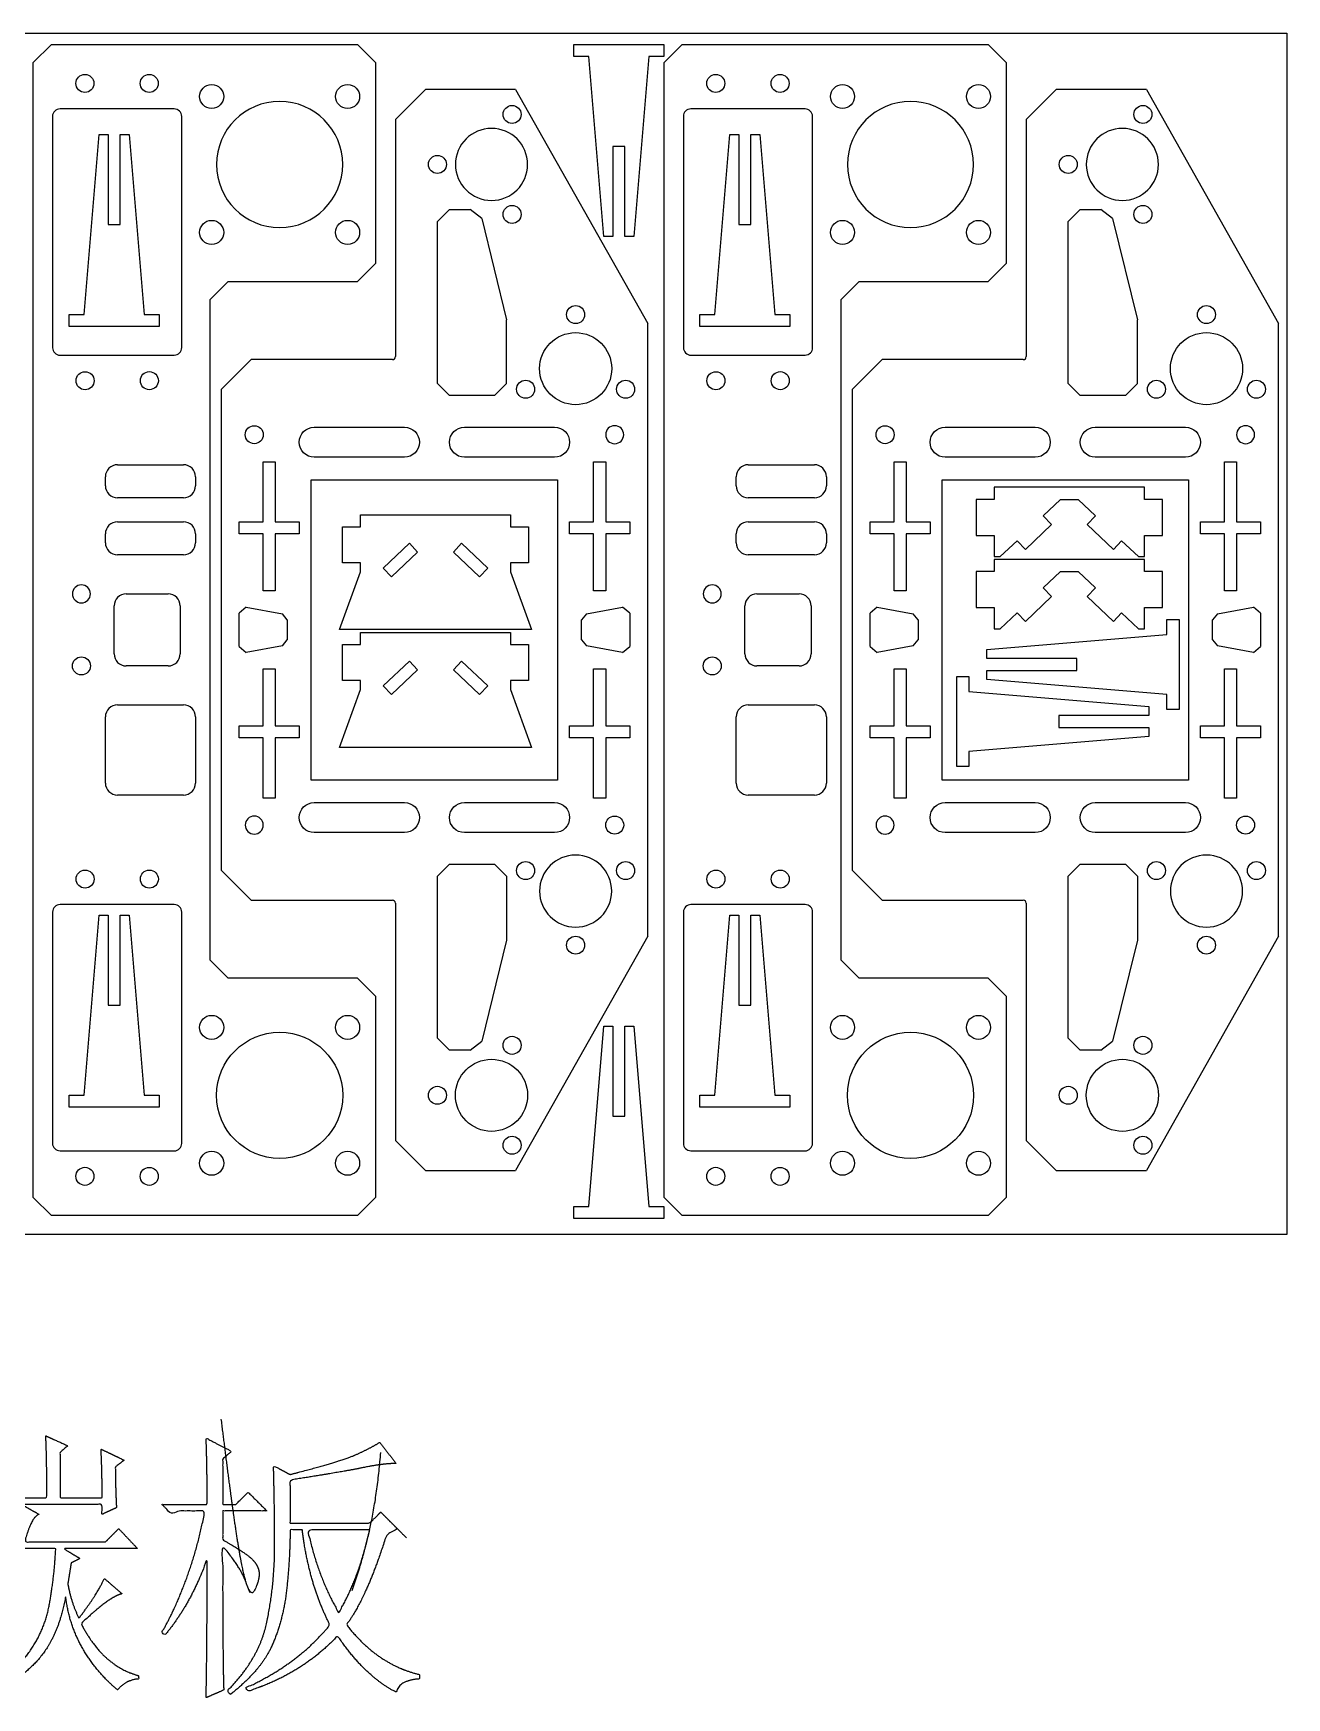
# Model space of a CAD drawing. Header units: millimetres. Extents: x 919 to 1726, y -261 to 19.
# Drawn here: x 1180.1 to 1388.7, y -257.8 to 19.3 of the extents above; entities that cross this region are included whole.
import ezdxf

# ---------------------------------------------------------------- set-up
doc = ezdxf.new("R2010")
doc.units = ezdxf.units.MM
doc.layers.add('1', color=7, linetype='CONTINUOUS', true_color=0xffffff)

msp = doc.modelspace()

# ---------------------------------------------------------------- linework, layer by layer
at = {"layer": '1', "color": 3, "linetype": 'CONTINUOUS'}
for p, q in [((918.674808, 19.340316), (1388.674808, 19.340316)), ((1180.056953, 14.5), (1183.056953, 17.5)), ((1183.056953, 17.5), (1234.009282, 17.5)), ((1234.009282, 17.5), (1237.009282, 14.5)), ((1270, 15.499485), (1270, 17.499485)), ((1270, 17.499485), (1285, 17.499485)), ((1285, 17.499485), (1285, 15.499485)), ((1285.056953, 14.5), (1288.056953, 17.5)), ((1288.056953, 17.5), (1339.009282, 17.5)), ((1339.009282, 17.5), (1342.009282, 14.5)), ((1388.674808, 19.340316), (1388.674808, -180.659684)), ((1180.056953, -174.5), (1180.056953, 14.5)), ((1237.009282, 14.5), (1237.009282, -19)), ((1272.5, 15.499485), (1270, 15.499485)), ((1275, -14.500515), (1272.5, 15.499485)), ((1282.5, 15.499485), (1280, -14.500515)), ((1285, 15.499485), (1282.5, 15.499485)), ((1285.056953, -174.5), (1285.056953, 14.5)), ((1342.009282, 14.5), (1342.009282, -19)), ((1240.322103, 5), (1245.322103, 10)), ((1260.322103, 10), (1245.322103, 10)), ((1260.322103, 10), (1282.322103, -29)), ((1345.322103, 5), (1350.322103, 10)), ((1365.322103, 10), (1350.322103, 10)), ((1365.322103, 10), (1387.322103, -29)), ((1203.499403, 6.748362), (1184.499405, 6.739314)), ((1308.499403, 6.748362), (1289.499405, 6.739314)), ((1183.25, 5.488719), (1183.268334, -33.011276)), ((1204.768332, -33.001038), (1204.749998, 5.498958)), ((1240.322103, 5), (1240.322103, -34.5)), ((1288.25, 5.488719), (1288.268334, -33.011276)), ((1309.768332, -33.001038), (1309.749998, 5.498958)), ((1345.322103, 5), (1345.322103, -34.5)), ((1188.5, -27.500515), (1191, 2.499485)), ((1191, 2.499485), (1192.5, 2.499485)), ((1192.5, 2.499485), (1192.5, -12.500515)), ((1194.5, -12.500515), (1194.5, 2.499485)), ((1194.5, 2.499485), (1196, 2.499485)), ((1196, 2.499485), (1198.5, -27.500515)), ((1276.5, 0.499485), (1276.5, -14.500515)), ((1278.5, 0.499485), (1276.5, 0.499485)), ((1278.5, -14.500515), (1278.5, 0.499485)), ((1293.5, -27.500515), (1296, 2.499485)), ((1296, 2.499485), (1297.5, 2.499485)), ((1297.5, 2.499485), (1297.5, -12.500515)), ((1299.5, 2.499485), (1301, 2.499485)), ((1299.5, -12.500515), (1299.5, 2.499485)), ((1301, 2.499485), (1303.5, -27.500515)), ((1249.322103, -10), (1247.322103, -12)), ((1249.322103, -10), (1252.753384, -10)), ((1254.695806, -11.523557), (1252.753384, -10)), ((1354.322103, -10), (1352.322103, -12)), ((1354.322103, -10), (1357.753384, -10)), ((1359.695806, -11.523557), (1357.753384, -10)), ((1192.5, -12.500515), (1194.5, -12.500515)), ((1247.322103, -39), (1247.322103, -12)), ((1254.695806, -11.523557), (1258.822103, -28.346154)), ((1297.5, -12.500515), (1299.5, -12.500515)), ((1352.322103, -39), (1352.322103, -12)), ((1359.695806, -11.523557), (1363.822103, -28.346154)), ((1276.5, -14.500515), (1275, -14.500515)), ((1280, -14.500515), (1278.5, -14.500515)), ((1237.009282, -19), (1234.009282, -22)), ((1342.009282, -19), (1339.009282, -22)), ((1212.509282, -22), (1209.509282, -25)), ((1212.509282, -22), (1234.009282, -22)), ((1317.509282, -22), (1314.509282, -25)), ((1317.509282, -22), (1339.009282, -22)), ((1186, -27.500515), (1188.5, -27.500515)), ((1186, -29.500515), (1186, -27.500515)), ((1198.5, -27.500515), (1201, -27.500515)), ((1201, -27.500515), (1201, -29.500515)), ((1209.509282, -135), (1209.509282, -25)), ((1291, -27.500515), (1293.5, -27.500515)), ((1291, -29.500515), (1291, -27.500515)), ((1303.5, -27.500515), (1306, -27.500515)), ((1306, -27.500515), (1306, -29.500515)), ((1314.509282, -135), (1314.509282, -25)), ((1201, -29.500515), (1186, -29.500515)), ((1258.822103, -39), (1258.822103, -28.346154)), ((1282.322103, -131), (1282.322103, -29)), ((1306, -29.500515), (1291, -29.500515)), ((1363.822103, -39), (1363.822103, -28.346154)), ((1387.322103, -131), (1387.322103, -29)), ((1184.518929, -34.260681), (1203.518927, -34.251633)), ((1211.322103, -40), (1216.322103, -35)), ((1239.822103, -35), (1216.322103, -35)), ((1289.518929, -34.260681), (1308.518927, -34.251633)), ((1316.322103, -40), (1321.322103, -35)), ((1344.822103, -35), (1321.322103, -35)), ((1211.322103, -40), (1211.322103, -120)), ((1247.322103, -39), (1249.322103, -41)), ((1256.822103, -41), (1249.322103, -41)), ((1256.822103, -41), (1258.822103, -39)), ((1316.322103, -40), (1316.322103, -120)), ((1352.322103, -39), (1354.322103, -41)), ((1361.822103, -41), (1354.322103, -41)), ((1361.822103, -41), (1363.822103, -39)), ((1226.822103, -46.25), (1241.822103, -46.25)), ((1251.822103, -46.25), (1266.822103, -46.25)), ((1331.822103, -46.25), (1346.822103, -46.25)), ((1356.822103, -46.25), (1371.822103, -46.25)), ((1194.056953, -52.5), (1205.056953, -52.5)), ((1218.322103, -62), (1218.322103, -52)), ((1218.322103, -52), (1220.322103, -52)), ((1220.322103, -52), (1220.322103, -62)), ((1241.822103, -51.25), (1226.822103, -51.25)), ((1266.822103, -51.25), (1251.822103, -51.25)), ((1273.322103, -62), (1273.322103, -52)), ((1273.322103, -52), (1275.322103, -52)), ((1275.322103, -52), (1275.322103, -62)), ((1299.056953, -52.5), (1310.056953, -52.5)), ((1323.322103, -52), (1325.322103, -52)), ((1323.322103, -62), (1323.322103, -52)), ((1325.322103, -52), (1325.322103, -62)), ((1346.822103, -51.25), (1331.822103, -51.25)), ((1371.822103, -51.25), (1356.822103, -51.25)), ((1378.322103, -52), (1380.322103, -52)), ((1378.322103, -62), (1378.322103, -52)), ((1380.322103, -52), (1380.322103, -62)), ((1192.056953, -56), (1192.056953, -54.5)), ((1207.056953, -54.5), (1207.056953, -56)), ((1226.322103, -55), (1267.322103, -55)), ((1226.322103, -105), (1226.322103, -55)), ((1267.322103, -55), (1267.322103, -105)), ((1297.056953, -56), (1297.056953, -54.5)), ((1312.056953, -54.5), (1312.056953, -56)), ((1331.322103, -55), (1372.322103, -55)), ((1331.322103, -105), (1331.322103, -55)), ((1372.322103, -55), (1372.322103, -105)), ((1205.056953, -58), (1194.056953, -58)), ((1310.056953, -58), (1299.056953, -58)), ((1340, -56.262504, 0.045644), (1340, -58.262421, 0.027387)), ((1365, -56.262504, 0.045644), (1340, -56.262504, 0.045644)), ((1365, -58.262421, 0.027387), (1365, -56.262504, 0.045644)), ((1234.5, -62.834622), (1234.5, -60.834622)), ((1234.5, -60.834622), (1259.5, -60.834622)), ((1259.5, -60.834622), (1259.5, -62.834622)), ((1337, -58.262421, 0.027387), (1337, -64.262171, -0.027387)), ((1340, -58.262421, 0.027387), (1337, -58.262421, 0.027387)), ((1348.148503, -61.015725, 0.002251), (1351.05, -58.262421, 0.027387)), ((1351.05, -58.262421, 0.027387), (1353.95, -58.262421, 0.027387)), ((1353.95, -58.262421, 0.027387), (1356.851497, -61.015725, 0.002251)), ((1368, -58.262421, 0.027387), (1365, -58.262421, 0.027387)), ((1368, -64.262171, -0.027387), (1368, -58.262421, 0.027387)), ((1194.056953, -62), (1205.056953, -62)), ((1214.322103, -62), (1218.322103, -62)), ((1214.322103, -64), (1214.322103, -62)), ((1220.322103, -62), (1224.322103, -62)), ((1224.322103, -62), (1224.322103, -64)), ((1231.5, -62.834622), (1234.5, -62.834622)), ((1231.5, -68.834622), (1231.5, -62.834622)), ((1259.5, -62.834622), (1262.5, -62.834622)), ((1262.5, -62.834622), (1262.5, -68.834622)), ((1269.322103, -62), (1273.322103, -62)), ((1269.322103, -64), (1269.322103, -62)), ((1275.322103, -62), (1279.322103, -62)), ((1279.322103, -62), (1279.322103, -64)), ((1299.056953, -62), (1310.056953, -62)), ((1319.322103, -64), (1319.322103, -62)), ((1319.322103, -62), (1323.322103, -62)), ((1325.322103, -62), (1329.322103, -62)), ((1329.322103, -62), (1329.322103, -64)), ((1345.172965, -66.596368, -0.048696), (1349.525212, -62.466413, -0.010993)), ((1349.525212, -62.466413, -0.010993), (1348.148503, -61.015725, 0.002251)), ((1356.851497, -61.015725, 0.002251), (1355.474788, -62.466413, -0.010993)), ((1355.474788, -62.466413, -0.010993), (1359.827035, -66.596368, -0.048696)), ((1374.322103, -62), (1378.322103, -62)), ((1374.322103, -64), (1374.322103, -62)), ((1380.322103, -62), (1384.322103, -62)), ((1384.322103, -62), (1384.322103, -64)), ((1192.056953, -65.5), (1192.056953, -64)), ((1207.056953, -64), (1207.056953, -65.5)), ((1218.322103, -64), (1214.322103, -64)), ((1218.322103, -73.5), (1218.322103, -64)), ((1220.322103, -64), (1220.322103, -73.5)), ((1224.322103, -64), (1220.322103, -64)), ((1242.648503, -65.58804), (1238.296256, -69.718168)), ((1244.025212, -67.038789), (1242.648503, -65.58804)), ((1251.351497, -65.58804), (1249.974788, -67.038789)), ((1255.703744, -69.718168), (1251.351497, -65.58804)), ((1273.322103, -64), (1269.322103, -64)), ((1273.322103, -73.5), (1273.322103, -64)), ((1279.322103, -64), (1275.322103, -64)), ((1275.322103, -64), (1275.322103, -73.5)), ((1297.056953, -65.5), (1297.056953, -64)), ((1312.056953, -64), (1312.056953, -65.5)), ((1323.322103, -64), (1319.322103, -64)), ((1323.322103, -73.5), (1323.322103, -64)), ((1329.322103, -64), (1325.322103, -64)), ((1325.322103, -64), (1325.322103, -73.5)), ((1337, -64.262171, -0.027387), (1340, -64.262171, -0.027387)), ((1340, -64.262171, -0.027387), (1340, -67.799118, -0.059676)), ((1341, -67.799118, -0.059676), (1343.796256, -65.14568, -0.035452)), ((1343.796256, -65.14568, -0.035452), (1345.172965, -66.596368, -0.048696)), ((1359.827035, -66.596368, -0.048696), (1361.203744, -65.14568, -0.035452)), ((1361.203744, -65.14568, -0.035452), (1364, -67.799118, -0.059676)), ((1365, -64.262171, -0.027387), (1368, -64.262171, -0.027387)), ((1365, -67.799118, -0.059676), (1365, -64.262171, -0.027387)), ((1378.322103, -64), (1374.322103, -64)), ((1378.322103, -73.5), (1378.322103, -64)), ((1380.322103, -64), (1380.322103, -73.5)), ((1384.322103, -64), (1380.322103, -64)), ((1205.056953, -67.5), (1194.056953, -67.5)), ((1234.5, -68.834622), (1231.5, -68.834622)), ((1234.5, -70.334622), (1234.5, -68.834622)), ((1239.672965, -71.168916), (1244.025212, -67.038789)), ((1249.974788, -67.038789), (1254.327035, -71.168916)), ((1262.5, -68.834622), (1259.5, -68.834622)), ((1259.5, -68.834622), (1259.5, -70.334622)), ((1310.056953, -67.5), (1299.056953, -67.5)), ((1340, -67.799118, -0.059676), (1341, -67.799118, -0.059676)), ((1365, -68.262504, 0.045644), (1340, -68.262504, 0.045644)), ((1340, -68.262504, 0.045644), (1340, -70.262421, 0.027387)), ((1364, -67.799118, -0.059676), (1365, -67.799118, -0.059676)), ((1365, -70.262421, 0.027387), (1365, -68.262504, 0.045644)), ((1231, -79.950793), (1234.5, -70.334622)), ((1238.296256, -69.718168), (1239.672965, -71.168916)), ((1254.327035, -71.168916), (1255.703744, -69.718168)), ((1259.5, -70.334622), (1263, -79.950793)), ((1337, -70.262421, 0.027387), (1337, -76.262171, -0.027387)), ((1340, -70.262421, 0.027387), (1337, -70.262421, 0.027387)), ((1348.148503, -73.015725, 0.002251), (1351.05, -70.262421, 0.027387)), ((1351.05, -70.262421, 0.027387), (1353.95, -70.262421, 0.027387)), ((1353.95, -70.262421, 0.027387), (1356.851497, -73.015725, 0.002251)), ((1368, -70.262421, 0.027387), (1365, -70.262421, 0.027387)), ((1368, -76.262171, -0.027387), (1368, -70.262421, 0.027387)), ((1195.509282, -74), (1202.509282, -74)), ((1220.322103, -73.5), (1218.322103, -73.5)), ((1275.322103, -73.5), (1273.322103, -73.5)), ((1300.509282, -74), (1307.509282, -74)), ((1325.322103, -73.5), (1323.322103, -73.5)), ((1345.172965, -78.596368, -0.048696), (1349.525212, -74.466413, -0.010993)), ((1349.525212, -74.466413, -0.010993), (1348.148503, -73.015725, 0.002251)), ((1356.851497, -73.015725, 0.002251), (1355.474788, -74.466413, -0.010993)), ((1355.474788, -74.466413, -0.010993), (1359.827035, -78.596368, -0.048696)), ((1380.322103, -73.5), (1378.322103, -73.5)), ((1193.509282, -84), (1193.509282, -76)), ((1204.509282, -76), (1204.509282, -84)), ((1215.506391, -76.222054), (1214.322103, -77.204926)), ((1214.322103, -82.795074), (1214.322103, -77.204926)), ((1215.506391, -76.222054), (1221.506391, -77.347054)), ((1222.322103, -78.329926), (1221.506391, -77.347054)), ((1272.137814, -77.347054), (1271.322103, -78.329926)), ((1272.137814, -77.347054), (1278.137814, -76.222054)), ((1279.322103, -77.204926), (1278.137814, -76.222054)), ((1279.322103, -77.204926), (1279.322103, -82.795074)), ((1298.509282, -84), (1298.509282, -76)), ((1309.509282, -76), (1309.509282, -84)), ((1320.506391, -76.222054), (1319.322103, -77.204926)), ((1319.322103, -82.795074), (1319.322103, -77.204926)), ((1320.506391, -76.222054), (1326.506391, -77.347054)), ((1327.322103, -78.329926), (1326.506391, -77.347054)), ((1337, -76.262171, -0.027387), (1340, -76.262171, -0.027387)), ((1340, -76.262171, -0.027387), (1340, -79.799118, -0.059676)), ((1341, -79.799118, -0.059676), (1343.796256, -77.14568, -0.035452)), ((1343.796256, -77.14568, -0.035452), (1345.172965, -78.596368, -0.048696)), ((1359.827035, -78.596368, -0.048696), (1361.203744, -77.14568, -0.035452)), ((1361.203744, -77.14568, -0.035452), (1364, -79.799118, -0.059676)), ((1365, -79.799118, -0.059676), (1365, -76.262171, -0.027387)), ((1365, -76.262171, -0.027387), (1368, -76.262171, -0.027387)), ((1377.137814, -77.347054), (1376.322103, -78.329926)), ((1377.137814, -77.347054), (1383.137814, -76.222054)), ((1384.322103, -77.204926), (1383.137814, -76.222054)), ((1384.322103, -77.204926), (1384.322103, -82.795074)), ((1222.322103, -78.329926), (1222.322103, -81.670074)), ((1263, -79.950793), (1231, -79.950793)), ((1271.322103, -81.670074), (1271.322103, -78.329926)), ((1327.322103, -78.329926), (1327.322103, -81.670074)), ((1340, -79.799118, -0.059676), (1341, -79.799118, -0.059676)), ((1364, -79.799118, -0.059676), (1365, -79.799118, -0.059676)), ((1368.75, -80.750515), (1368.75, -78.250515)), ((1368.75, -78.250515), (1370.75, -78.250515)), ((1370.75, -78.250515), (1370.75, -93.250515)), ((1376.322103, -81.670074), (1376.322103, -78.329926)), ((1214.322103, -82.795074), (1215.506391, -83.777946)), ((1221.506391, -82.652946), (1215.506391, -83.777946)), ((1221.506391, -82.652946), (1222.322103, -81.670074)), ((1231.5, -88.450793), (1231.5, -82.450793)), ((1231.5, -82.450793), (1234.5, -82.450793)), ((1234.5, -82.450793), (1234.5, -80.450793)), ((1234.5, -80.450793), (1259.5, -80.450793)), ((1259.5, -80.450793), (1259.5, -82.450793)), ((1259.5, -82.450793), (1262.5, -82.450793)), ((1262.5, -82.450793), (1262.5, -88.450793)), ((1271.322103, -81.670074), (1272.137814, -82.652946)), ((1278.137814, -83.777946), (1272.137814, -82.652946)), ((1278.137814, -83.777946), (1279.322103, -82.795074)), ((1319.322103, -82.795074), (1320.506391, -83.777946)), ((1326.506391, -82.652946), (1320.506391, -83.777946)), ((1326.506391, -82.652946), (1327.322103, -81.670074)), ((1338.75, -83.250515), (1368.75, -80.750515)), ((1376.322103, -81.670074), (1377.137814, -82.652946)), ((1383.137814, -83.777946), (1377.137814, -82.652946)), ((1383.137814, -83.777946), (1384.322103, -82.795074)), ((1242.648503, -85.204211), (1238.296256, -89.334339)), ((1244.025212, -86.65496), (1242.648503, -85.204211)), ((1251.351497, -85.204211), (1249.974788, -86.65496)), ((1255.703744, -89.334339), (1251.351497, -85.204211)), ((1338.75, -84.750515), (1338.75, -83.250515)), ((1353.75, -84.750515), (1338.75, -84.750515)), ((1353.75, -86.750515), (1353.75, -84.750515)), ((1202.509282, -86), (1195.509282, -86)), ((1218.322103, -86.5), (1220.322103, -86.5)), ((1218.322103, -96), (1218.322103, -86.5)), ((1220.322103, -86.5), (1220.322103, -96)), ((1234.5, -88.450793), (1231.5, -88.450793)), ((1234.5, -89.950793), (1234.5, -88.450793)), ((1239.672965, -90.785087), (1244.025212, -86.65496)), ((1249.974788, -86.65496), (1254.327035, -90.785087)), ((1262.5, -88.450793), (1259.5, -88.450793)), ((1259.5, -88.450793), (1259.5, -89.950793)), ((1273.322103, -86.5), (1275.322103, -86.5)), ((1273.322103, -96), (1273.322103, -86.5)), ((1275.322103, -86.5), (1275.322103, -96)), ((1307.509282, -86), (1300.509282, -86)), ((1323.322103, -86.5), (1325.322103, -86.5)), ((1323.322103, -96), (1323.322103, -86.5)), ((1325.322103, -86.5), (1325.322103, -96)), ((1333.75, -102.750515), (1333.75, -87.750515)), ((1333.75, -87.750515), (1335.75, -87.750515)), ((1335.75, -87.750515), (1335.75, -90.250515)), ((1338.75, -86.750515), (1353.75, -86.750515)), ((1338.75, -88.250515), (1338.75, -86.750515)), ((1368.75, -90.750515), (1338.75, -88.250515)), ((1378.322103, -86.5), (1380.322103, -86.5)), ((1378.322103, -96), (1378.322103, -86.5)), ((1380.322103, -86.5), (1380.322103, -96)), ((1231, -99.566964), (1234.5, -89.950793)), ((1238.296256, -89.334339), (1239.672965, -90.785087)), ((1254.327035, -90.785087), (1255.703744, -89.334339)), ((1259.5, -89.950793), (1263, -99.566964)), ((1335.75, -90.250515), (1365.75, -92.750515)), ((1368.75, -93.250515), (1368.75, -90.750515)), ((1194.056953, -92.5), (1205.056953, -92.5)), ((1299.056953, -92.5), (1310.056953, -92.5)), ((1365.75, -92.750515), (1365.75, -94.250515)), ((1370.75, -93.250515), (1368.75, -93.250515)), ((1192.056953, -105.5), (1192.056953, -94.5)), ((1207.056953, -94.5), (1207.056953, -105.5)), ((1214.322103, -96), (1218.322103, -96)), ((1214.322103, -98), (1214.322103, -96)), ((1220.322103, -96), (1224.322103, -96)), ((1224.322103, -96), (1224.322103, -98)), ((1269.322103, -96), (1273.322103, -96)), ((1269.322103, -98), (1269.322103, -96)), ((1275.322103, -96), (1279.322103, -96)), ((1279.322103, -96), (1279.322103, -98)), ((1297.056953, -105.5), (1297.056953, -94.5)), ((1312.056953, -94.5), (1312.056953, -105.5)), ((1319.322103, -98), (1319.322103, -96)), ((1319.322103, -96), (1323.322103, -96)), ((1325.322103, -96), (1329.322103, -96)), ((1329.322103, -96), (1329.322103, -98)), ((1365.75, -94.250515), (1350.75, -94.250515)), ((1350.75, -94.250515), (1350.75, -96.250515)), ((1350.75, -96.250515), (1365.75, -96.250515)), ((1365.75, -96.250515), (1365.75, -97.750515)), ((1374.322103, -96), (1378.322103, -96)), ((1374.322103, -98), (1374.322103, -96)), ((1380.322103, -96), (1384.322103, -96)), ((1384.322103, -96), (1384.322103, -98)), ((1218.322103, -98), (1214.322103, -98)), ((1218.322103, -108), (1218.322103, -98)), ((1224.322103, -98), (1220.322103, -98)), ((1220.322103, -98), (1220.322103, -108)), ((1263, -99.566964), (1231, -99.566964)), ((1273.322103, -98), (1269.322103, -98)), ((1273.322103, -108), (1273.322103, -98)), ((1279.322103, -98), (1275.322103, -98)), ((1275.322103, -98), (1275.322103, -108)), ((1323.322103, -98), (1319.322103, -98)), ((1323.322103, -108), (1323.322103, -98)), ((1325.322103, -98), (1325.322103, -108)), ((1329.322103, -98), (1325.322103, -98)), ((1365.75, -97.750515), (1335.75, -100.250515)), ((1378.322103, -98), (1374.322103, -98)), ((1378.322103, -108), (1378.322103, -98)), ((1380.322103, -98), (1380.322103, -108)), ((1384.322103, -98), (1380.322103, -98)), ((1335.75, -100.250515), (1335.75, -102.750515)), ((1267.322103, -105), (1226.322103, -105)), ((1372.322103, -105), (1331.322103, -105)), ((1335.75, -102.750515), (1333.75, -102.750515)), ((1205.056953, -107.5), (1194.056953, -107.5)), ((1220.322103, -108), (1218.322103, -108)), ((1275.322103, -108), (1273.322103, -108)), ((1310.056953, -107.5), (1299.056953, -107.5)), ((1325.322103, -108), (1323.322103, -108)), ((1380.322103, -108), (1378.322103, -108)), ((1226.822103, -108.75), (1241.822103, -108.75)), ((1251.822103, -108.75), (1266.822103, -108.75)), ((1331.822103, -108.75), (1346.822103, -108.75)), ((1356.822103, -108.75), (1371.822103, -108.75)), ((1241.822103, -113.75), (1226.822103, -113.75)), ((1266.822103, -113.75), (1251.822103, -113.75)), ((1346.822103, -113.75), (1331.822103, -113.75)), ((1371.822103, -113.75), (1356.822103, -113.75)), ((1249.322103, -119), (1247.322103, -121)), ((1249.322103, -119), (1256.822103, -119)), ((1258.822103, -121), (1256.822103, -119)), ((1354.322103, -119), (1352.322103, -121)), ((1354.322103, -119), (1361.822103, -119)), ((1363.822103, -121), (1361.822103, -119)), ((1216.322103, -125), (1211.322103, -120)), ((1247.322103, -148), (1247.322103, -121)), ((1258.822103, -121), (1258.822103, -131.653846)), ((1321.322103, -125), (1316.322103, -120)), ((1352.322103, -148), (1352.322103, -121)), ((1363.822103, -121), (1363.822103, -131.653846)), ((1183.268334, -126.988724), (1183.25, -165.488719)), ((1203.518927, -125.748367), (1184.518929, -125.739319)), ((1204.749998, -165.498958), (1204.768332, -126.998962)), ((1216.322103, -125), (1239.822103, -125)), ((1240.322103, -125.5), (1240.322103, -165)), ((1288.268334, -126.988724), (1288.25, -165.488719)), ((1308.518927, -125.748367), (1289.518929, -125.739319)), ((1309.749998, -165.498958), (1309.768332, -126.998962)), ((1321.322103, -125), (1344.822103, -125)), ((1345.322103, -125.5), (1345.322103, -165)), ((1188.5, -157.500515), (1191, -127.500515)), ((1191, -127.500515), (1192.5, -127.500515)), ((1192.5, -127.500515), (1192.5, -142.500515)), ((1194.5, -127.500515), (1196, -127.500515)), ((1194.5, -142.500515), (1194.5, -127.500515)), ((1196, -127.500515), (1198.5, -157.500515)), ((1293.5, -157.500515), (1296, -127.500515)), ((1296, -127.500515), (1297.5, -127.500515)), ((1297.5, -127.500515), (1297.5, -142.500515)), ((1299.5, -127.500515), (1301, -127.500515)), ((1299.5, -142.500515), (1299.5, -127.500515)), ((1301, -127.500515), (1303.5, -157.500515)), ((1258.822103, -131.653846), (1254.695806, -148.476443)), ((1282.322103, -131), (1260.322103, -170)), ((1363.822103, -131.653846), (1359.695806, -148.476443)), ((1387.322103, -131), (1365.322103, -170)), ((1209.509282, -135), (1212.509282, -138)), ((1314.509282, -135), (1317.509282, -138)), ((1234.009282, -138), (1212.509282, -138)), ((1234.009282, -138), (1237.009282, -141)), ((1339.009282, -138), (1317.509282, -138)), ((1339.009282, -138), (1342.009282, -141)), ((1237.009282, -141), (1237.009282, -174.5)), ((1342.009282, -141), (1342.009282, -174.5)), ((1192.5, -142.500515), (1194.5, -142.500515)), ((1297.5, -142.500515), (1299.5, -142.500515)), ((1272.5, -176.000515), (1275, -146.000515)), ((1275, -146.000515), (1276.5, -146.000515)), ((1276.5, -146.000515), (1276.5, -161.000515)), ((1278.5, -161.000515), (1278.5, -146.000515)), ((1278.5, -146.000515), (1280, -146.000515)), ((1280, -146.000515), (1282.5, -176.000515)), ((1247.322103, -148), (1249.322103, -150)), ((1252.753384, -150), (1254.695806, -148.476443)), ((1352.322103, -148), (1354.322103, -150)), ((1357.753384, -150), (1359.695806, -148.476443)), ((1252.753384, -150), (1249.322103, -150)), ((1357.753384, -150), (1354.322103, -150)), ((1186, -157.500515), (1188.5, -157.500515)), ((1186, -159.500515), (1186, -157.500515)), ((1198.5, -157.500515), (1201, -157.500515)), ((1201, -157.500515), (1201, -159.500515)), ((1291, -157.500515), (1293.5, -157.500515)), ((1291, -159.500515), (1291, -157.500515)), ((1303.5, -157.500515), (1306, -157.500515)), ((1306, -157.500515), (1306, -159.500515)), ((1201, -159.500515), (1186, -159.500515)), ((1306, -159.500515), (1291, -159.500515)), ((1276.5, -161.000515), (1278.5, -161.000515)), ((1245.322103, -170), (1240.322103, -165)), ((1350.322103, -170), (1345.322103, -165)), ((1184.499405, -166.739314), (1203.499403, -166.748362)), ((1289.499405, -166.739314), (1308.499403, -166.748362)), ((1245.322103, -170), (1260.322103, -170)), ((1350.322103, -170), (1365.322103, -170)), ((1183.056953, -177.5), (1180.056953, -174.5)), ((1237.009282, -174.5), (1234.009282, -177.5)), ((1288.056953, -177.5), (1285.056953, -174.5)), ((1342.009282, -174.5), (1339.009282, -177.5)), ((1270, -176.000515), (1272.5, -176.000515)), ((1270, -178.000515), (1270, -176.000515)), ((1282.5, -176.000515), (1285, -176.000515)), ((1285, -176.000515), (1285, -178.000515)), ((1234.009282, -177.5), (1183.056953, -177.5)), ((1285, -178.000515), (1270, -178.000515)), ((1339.009282, -177.5), (1288.056953, -177.5)), ((1388.674808, -180.659684), (918.674808, -180.659684))]:
    msp.add_line(p, q, dxfattribs=at)
for centre, radius in [((1188.64738, 10.99129), 1.5), ((1199.347379, 10.996386), 1.5), ((1293.64738, 10.99129), 1.5), ((1304.347379, 10.996386), 1.5), ((1209.743244, 8.813708), 2), ((1232.370661, 8.813708), 2), ((1314.743244, 8.813708), 2), ((1337.370661, 8.813708), 2), ((1259.748851, 5.822103), 1.5), ((1364.748851, 5.822103), 1.5), ((1247.322103, -2.5), 1.5), ((1352.322103, -2.5), 1.5), ((1259.748851, -10.822103), 1.5), ((1364.748851, -10.822103), 1.5), ((1209.743244, -13.813708), 2), ((1232.370661, -13.813708), 2), ((1314.743244, -13.813708), 2), ((1337.370661, -13.813708), 2), ((1270.322103, -27.5), 1.5), ((1375.322103, -27.5), 1.5), ((1270.322103, -36.5), 6), ((1375.322103, -36.5), 6), ((1188.670953, -38.508704), 1.5), ((1199.370952, -38.503609), 1.5), ((1262, -39.926748), 1.5), ((1278.644206, -39.926748), 1.5), ((1293.670953, -38.508704), 1.5), ((1304.370952, -38.503609), 1.5), ((1367, -39.926748), 1.5), ((1383.644206, -39.926748), 1.5), ((1216.822103, -47.5), 1.5), ((1321.822103, -47.5), 1.5), ((1188.056953, -86), 1.5), ((1293.056953, -86), 1.5), ((1276.822103, -112.5), 1.5), ((1381.822103, -112.5), 1.5), ((1262, -120.073252), 1.5), ((1278.644206, -120.073252), 1.5), ((1367, -120.073252), 1.5), ((1383.644206, -120.073252), 1.5), ((1188.670953, -121.491296), 1.5), ((1199.370952, -121.496391), 1.5), ((1293.670953, -121.491296), 1.5), ((1304.370952, -121.496391), 1.5), ((1270.322103, -132.5), 1.5), ((1375.322103, -132.5), 1.5), ((1209.743244, -146.186292), 2), ((1232.370661, -146.186292), 2), ((1314.743244, -146.186292), 2), ((1337.370661, -146.186292), 2), ((1221.056953, -157.5), 10.50000000000001), ((1259.748851, -149.177897), 1.5), ((1326.056953, -157.5), 10.50000000000001), ((1364.748851, -149.177897), 1.5), ((1256.322103, -157.5), 6), ((1361.322103, -157.5), 6), ((1247.322103, -157.5), 1.5), ((1352.322103, -157.5), 1.5), ((1259.748851, -165.822103), 1.5), ((1364.748851, -165.822103), 1.5), ((1209.743244, -168.813708), 2), ((1232.370661, -168.813708), 2), ((1314.743244, -168.813708), 2), ((1337.370661, -168.813708), 2), ((1188.64738, -170.99129), 1.5), ((1199.347379, -170.996386), 1.5), ((1293.64738, -170.99129), 1.5), ((1304.347379, -170.996386), 1.5)]:
    msp.add_circle(centre, radius, dxfattribs=at)
at = {"layer": '1', "color": 3, "linetype": 'CONTINUOUS', "extrusion": (0, 0, -1)}
for centre, radius in [((-1221.056953, -2.5), 10.50000000000001), ((-1326.056953, -2.5), 10.50000000000001), ((-1256.322103, -2.5), 6), ((-1361.322103, -2.5), 6), ((-1276.822103, -47.5), 1.5), ((-1381.822103, -47.5), 1.5), ((-1188.056953, -74), 1.5), ((-1293.056953, -74), 1.5), ((-1216.822103, -112.5), 1.5), ((-1321.822103, -112.5), 1.5), ((-1270.322103, -123.5), 6), ((-1375.322103, -123.5), 6)]:
    msp.add_circle(centre, radius, dxfattribs=at)
at = {"layer": '1', "color": 3, "linetype": 'CONTINUOUS'}
for centre, radius, start, end in [((1184.5, 5.489315), 1.25, 90.027285, 180.027285), ((1203.499998, 5.498363), 1.25, 0.027285, 90.027285), ((1289.5, 5.489315), 1.25, 90.027285, 180.027285), ((1308.499998, 5.498363), 1.25, 0.027285, 90.027285), ((1184.518334, -33.010681), 1.25, 180.027285, 270.027285), ((1203.518332, -33.001633), 1.25, 270.027285, 0.027285), ((1289.518334, -33.010681), 1.25, 180.027285, 270.027285), ((1308.518332, -33.001633), 1.25, 270.027285, 0.027285), ((1239.822103, -34.5), 0.5, 270, 0), ((1344.822103, -34.5), 0.5, 270, 0), ((1194.056953, -54.5), 2, 90, 180), ((1205.056953, -54.5), 2, 0, 90), ((1299.056953, -54.5), 2, 90, 180), ((1310.056953, -54.5), 2, 0, 90), ((1194.056953, -56), 2, 180, 270), ((1205.056953, -56), 2, 270, 0), ((1299.056953, -56), 2, 180, 270), ((1310.056953, -56), 2, 270, 0), ((1194.056953, -64), 2, 90, 180), ((1205.056953, -64), 2, 0, 90), ((1299.056953, -64), 2, 90, 180), ((1310.056953, -64), 2, 0, 90), ((1194.056953, -65.5), 2, 180, 270), ((1205.056953, -65.5), 2, 270, 0), ((1299.056953, -65.5), 2, 180, 270), ((1310.056953, -65.5), 2, 270, 0), ((1195.509282, -76), 2, 90, 180), ((1202.509282, -76), 2, 360, 90), ((1300.509282, -76), 2, 90, 180), ((1307.509282, -76), 2, 360, 90), ((1195.509282, -84), 2, 180, 270), ((1202.509282, -84), 2, 270, 0), ((1300.509282, -84), 2, 180, 270), ((1307.509282, -84), 2, 270, 0), ((1194.056953, -94.5), 2, 90, 180), ((1205.056953, -94.5), 2, 0, 90), ((1299.056953, -94.5), 2, 90, 180), ((1310.056953, -94.5), 2, 0, 90), ((1194.056953, -105.5), 2, 180, 270), ((1205.056953, -105.5), 2, 270, 0), ((1299.056953, -105.5), 2, 180, 270), ((1310.056953, -105.5), 2, 270, 0), ((1184.518334, -126.989319), 1.25, 89.972715, 179.972715), ((1203.518332, -126.998367), 1.25, 359.972715, 89.972715), ((1239.822103, -125.5), 0.5, 0, 90), ((1289.518334, -126.989319), 1.25, 89.972715, 179.972715), ((1308.518332, -126.998367), 1.25, 359.972715, 89.972715), ((1344.822103, -125.5), 0.5, 0, 90), ((1184.5, -165.489315), 1.25, 179.972715, 269.972715), ((1203.499998, -165.498363), 1.25, 269.972715, 359.972715), ((1289.5, -165.489315), 1.25, 179.972715, 269.972715), ((1308.499998, -165.498363), 1.25, 269.972715, 359.972715)]:
    msp.add_arc(centre, radius, start, end, dxfattribs=at)
at = {"layer": '1', "color": 3, "linetype": 'CONTINUOUS', "extrusion": (0, 0, -1)}
for centre, start, end in [((-1226.822103, -48.75), 270, 90), ((-1241.822103, -48.75), 90, 270), ((-1251.822103, -48.75), 270, 90), ((-1266.822103, -48.75), 90, 270), ((-1331.822103, -48.75), 270, 90), ((-1346.822103, -48.75), 90, 270), ((-1356.822103, -48.75), 270, 90), ((-1371.822103, -48.75), 90, 270), ((-1226.822103, -111.25), 270, 90), ((-1241.822103, -111.25), 90, 270), ((-1251.822103, -111.25), 270, 90), ((-1266.822103, -111.25), 90, 270), ((-1331.822103, -111.25), 270, 90), ((-1346.822103, -111.25), 90, 270), ((-1356.822103, -111.25), 270, 90), ((-1371.822103, -111.25), 90, 270)]:
    msp.add_arc(centre, 2.5, start, end, dxfattribs=at)
at = {"layer": '1', "color": 6, "linetype": 'CONTINUOUS'}
for points, knots in [([(1215.43854977628, -238.4915849793579), (1214.70539882417, -236.6543949464245), (1213.41160302633, -234.687825333707), (1211.574412993396, -232.6091267518433), (1211.574412993396, -245.9783499961947), (1211.634790130629, -253.9481321108919), (1211.755544405094, -256.5270984012539), (1210.775134700508, -256.9554885654277), (1209.794724995922, -257.3838787296016), (1208.814315291337, -257.8122688937754), (1208.935069565802, -252.2920734896561), (1208.995446703034, -244.5637999238891), (1208.995446703034, -234.6274481964744), (1207.279010944566, -239.5352469229492), (1204.950178508453, -243.770271834547), (1202.008949394696, -247.3238976259488), (1201.824942881225, -247.2002682497107), (1201.640936367755, -247.0766388734726), (1201.456929854284, -246.9530094972345), (1204.769047096755, -241.0705512697199), (1207.158256670101, -234.3255625103116), (1208.633183879639, -226.7180432190098), (1207.221508909106, -226.7180432190097), (1205.809833938574, -226.7180432190097), (1204.398158968041, -226.7180432190097), (1203.906516564862, -226.8416725952478), (1203.414874161683, -226.965301971486), (1202.923231758503, -227.088931347724), (1202.434464457097, -226.5972889445447), (1201.94569715569, -226.1056465413653), (1201.456929854284, -225.6140041381859), (1203.969768803868, -225.6140041381859), (1206.482607753451, -225.6140041381859), (1208.995446703034, -225.6140041381859), (1208.995446703034, -221.1978478148905), (1208.935069565802, -217.5148424437047), (1208.814315291337, -214.5736133299474), (1210.225990261869, -215.3096393838299), (1211.637665232402, -216.0456654377125), (1213.049340202934, -216.7816914915951), (1212.557697799755, -217.2100816557689), (1212.066055396576, -217.6384718199427), (1211.574412993396, -218.0668619841166), (1211.574412993396, -220.582576035473), (1211.574412993396, -223.0982900868295), (1211.574412993396, -225.6140041381859), (1212.310439047279, -225.6140041381859), (1213.046465101162, -225.6140041381859), (1213.782491155044, -225.6140041381859), (1214.458140071694, -224.9383552215359), (1215.133788988344, -224.2627063048859), (1215.809437904994, -223.5870573882358), (1216.850224746813, -224.6307193318271), (1217.891011588631, -225.6743812754185), (1218.931798430449, -226.7180432190097), (1216.479336618098, -226.7180432190097), (1214.026874805747, -226.7180432190097), (1211.574412993396, -226.7180432190097), (1211.574412993396, -228.313724703013), (1211.574412993396, -229.9094061870162), (1211.574412993396, -231.5050876710194), (1214.394887832688, -233.0921438497037), (1216.111323591157, -234.2651853730791), (1217.336116946446, -235.7314872772983), (1217.646627937928, -236.4732635347268), (1217.646627937928, -237.8188111644809), (1217.491372442187, -238.4915849793579), (1217.189486756024, -239.2333612367864), (1216.878975764542, -239.966512188896), (1216.663343131569, -240.3374003176103), (1216.542588857104, -240.3287750122914), (1216.171700728389, -240.3374003176103), (1215.809437904994, -239.7163783346469), (1215.43854977628, -238.4915849793579)], [-0.0131055194983798, 0, 0, 0, 0.0397508346173697, 0.0397508346173697, 0.0397508346173697, 0.1742026574952669, 0.1742026574952669, 0.1742026574952669, 0.1922446507642129, 0.1922446507642129, 0.1922446507642129, 0.322572747219791, 0.322572747219791, 0.322572747219791, 0.4044631049144105, 0.4044631049144105, 0.4044631049144105, 0.4082013156671254, 0.4082013156671254, 0.4082013156671254, 0.5294055944729426, 0.5294055944729426, 0.5294055944729426, 0.5532106580126963, 0.5532106580126963, 0.5532106580126963, 0.5617593213469454, 0.5617593213469454, 0.5617593213469454, 0.5734497140844093, 0.5734497140844093, 0.5734497140844093, 0.6158236968415246, 0.6158236968415246, 0.6158236968415246, 0.6778941646804456, 0.6778941646804456, 0.6778941646804456, 0.7047405591938836, 0.7047405591938836, 0.7047405591938836, 0.7157368641493488, 0.7157368641493488, 0.7157368641493488, 0.7581593297242644, 0.7581593297242644, 0.7581593297242644, 0.7705709310810388, 0.7705709310810388, 0.7705709310810388, 0.7866837198225909, 0.7866837198225909, 0.7866837198225909, 0.8115385771627773, 0.8115385771627773, 0.8115385771627773, 0.852894420746095, 0.852894420746095, 0.852894420746095, 0.8798023846250415, 0.8798023846250415, 0.8798023846250415, 0.9148962143254442, 0.9148962143254442, 0.9499900440258467, 0.9499900440258467, 0.9793037135403012, 0.9793037135403012, 0.9793037135403012, 0.9868944805016202, 0.9868944805016202, 0.9868944805016202, 1, 1, 1, 1.03975083461737]), ([(1175.684517561302, -224.5099650573621), (1177.89259572295, -224.5099650573621), (1180.100673884597, -224.5099650573621), (1182.308752046245, -224.5099650573621), (1182.308752046245, -219.8523001851364), (1182.248374909012, -216.4108033628808), (1182.127620634547, -214.2027252012331), (1183.352413989836, -214.754744741645), (1184.577207345125, -215.3067642820569), (1185.802000700414, -215.8587838224688), (1185.37361053624, -216.2267968494101), (1184.945220372067, -216.5948098763514), (1184.516830207893, -216.9628229032927), (1184.516830207893, -219.4785369546492), (1184.516830207893, -221.9942510060056), (1184.516830207893, -224.5099650573621), (1186.848537745778, -224.5099650573621), (1189.180245283664, -224.5099650573621), (1191.51195282155, -224.5099650573621), (1191.51195282155, -221.4393563638207), (1191.451575684318, -218.7482611043125), (1191.322196104534, -216.4108033628808), (1192.610241698828, -217.0260751422983), (1193.898287293123, -217.6413469217157), (1195.186332887417, -218.2566187011331), (1194.697565586011, -218.6246317280744), (1194.208798284604, -218.9926447550157), (1193.720030983198, -219.360657781957), (1193.720030983198, -221.810244492535), (1193.780408120431, -224.0786997914152), (1193.901162394896, -226.1660236785978), (1193.104759203781, -226.5340367055391), (1192.308356012665, -226.9020497324804), (1191.51195282155, -227.2700627594217), (1191.51195282155, -226.7180432190098), (1191.51195282155, -226.1660236785979), (1191.51195282155, -225.6140041381859), (1187.03254425925, -225.6140041381859), (1182.553135696948, -225.6140041381859), (1178.073727134647, -225.6140041381859), (1179.057011941006, -226.1660236785979), (1180.040296747365, -226.7180432190098), (1181.023581553723, -227.2700627594217), (1180.16105102183, -227.5115713083519), (1179.367522932488, -229.0468756551226), (1178.625746675059, -231.8673504944148), (1183.10515523736, -231.8673504944148), (1187.584563799661, -231.8673504944148), (1192.063972361962, -231.8673504944148), (1192.799998415845, -231.1313244405322), (1193.536024469727, -230.3952983866496), (1194.27205052361, -229.6592723327671), (1195.312837365428, -230.7633114135909), (1196.353624207247, -231.8673504944148), (1197.394411049065, -232.9713895752386), (1193.285890615478, -232.9713895752386), (1189.177370181892, -232.9713895752386), (1185.068849748305, -232.9713895752386), (1185.988882315658, -233.5234091156506), (1186.908914883011, -234.0754286560625), (1187.828947450364, -234.6274481964744), (1187.337305047185, -234.8747069489506), (1186.845662644006, -235.1219657014268), (1186.354020240826, -235.3692244539029), (1186.170013727356, -236.5336406719593), (1185.986007213885, -237.6980568900158), (1185.802000700414, -238.8624731080722), (1186.172888829129, -240.9497969952548), (1186.785285506773, -242.8473641654208), (1187.647816038667, -244.5637999238891), (1189.735139925849, -241.864079359062), (1191.141064692836, -239.6560011974143), (1191.874215644946, -237.939565438946), (1192.857500451304, -238.7992208690667), (1193.840785257663, -239.6588762991873), (1194.824070064022, -240.518531729308), (1193.469897128949, -240.7600402782382), (1191.201441830068, -242.416098899474), (1188.010078862062, -245.4867075930153), (1189.364251797135, -248.0570485780584), (1190.839179006673, -250.0236181907759), (1194.022564283508, -252.7225752733097), (1195.738352427829, -253.6462464247291), (1197.584167766081, -254.1292635225896), (1197.584167766081, -254.3132700360602), (1197.584167766081, -254.4972765495309), (1197.584167766081, -254.6812830630015), (1196.109240556543, -254.8106626427856), (1194.944824338487, -255.42305932043), (1194.082293806593, -256.5270984012539), (1191.75346137048, -254.5605287885364), (1189.821392979039, -252.2661975736993), (1188.286088632268, -249.6268541461048), (1186.759409590816, -246.9875107185103), (1185.802000700414, -244.0721575207098), (1185.439737877019, -240.8807945527033), (1184.697961619591, -245.1761966015336), (1183.257535631328, -248.6090681184703), (1181.109834606913, -251.1880344088323), (1178.970758887817, -253.7670006991943), (1175.934651415551, -255.8456992810579), (1172.010137495435, -257.4413807650611), (1171.886508119197, -257.2573742515905), (1171.762878742959, -257.0733677381199), (1171.639249366721, -256.8893612246492), (1174.830612334727, -255.0521711917158), (1177.340576182538, -252.9044701673006), (1179.18639152079, -250.4548834567227), (1181.023581553723, -247.9966714408258), (1182.213873687737, -245.2106978228094), (1183.316437960848, -238.9570910862557), (1183.662924981318, -235.9212439943149), (1183.783679255783, -232.9713895752386), (1182.003991258309, -232.9713895752386), (1180.224303260836, -232.9713895752386), (1178.444615263362, -232.9713895752386), (1176.978313359142, -239.2333612367864), (1175.072120883658, -244.2877901536832), (1170.414456011432, -252.0160637194502), (1167.654358309372, -255.0521711917158), (1164.462995341366, -257.2602493533635), (1164.278988827895, -257.1366199771254), (1164.094982314424, -257.0129906008873), (1163.910975800954, -256.8893612246492), (1167.223093043425, -253.5772439821776), (1169.802059333787, -250.0236181907759), (1173.476439399654, -242.416098899474), (1174.951366609192, -237.9999425761785), (1176.055405690016, -232.9713895752386), (1174.830612334727, -232.9713895752386), (1173.536816536887, -233.1611462922552), (1172.191268907133, -233.5234091156506), (1171.639249366721, -232.9713895752386), (1171.087229826309, -232.4193700348267), (1170.535210285897, -231.8673504944148), (1172.435652557836, -231.8673504944148), (1174.336094829775, -231.8673504944148), (1176.236537101714, -231.8673504944148), (1176.728179504893, -229.9094061870162), (1177.15944477084, -227.8220822998336), (1177.521707594236, -225.6140041381859), (1176.972563155597, -225.6140041381859), (1176.423418716958, -225.6140041381859), (1175.874274278319, -225.6140041381859), (1175.443009012372, -226.1056465413653), (1175.011743746425, -226.5972889445447), (1174.580478480478, -227.088931347724), (1173.784075289363, -226.413282431074), (1172.987672098248, -225.737633514424), (1172.191268907133, -225.061984597774), (1172.619659071307, -224.6939715708327), (1173.04804923548, -224.3259585438914), (1173.476439399654, -223.9579455169502), (1173.476439399654, -220.7665825489437), (1173.416062262422, -218.1962415639006), (1173.295307987957, -216.2296719511831), (1174.522976445018, -216.8420686288276), (1175.75064490208, -217.4544653064721), (1176.978313359142, -218.0668619841166), (1176.547048093196, -218.4348750110579), (1176.115782827249, -218.8028880379992), (1175.684517561302, -219.1709010649405), (1175.684517561302, -220.9505890624143), (1175.684517561302, -222.7302770598882), (1175.684517561302, -224.5099650573621)], [-0.0153350123986896, 0, 0, 0, 0.0186358632835121, 0.0186358632835121, 0.0186358632835121, 0.0476405257037835, 0.0476405257037835, 0.0476405257037835, 0.0589790085841251, 0.0589790085841251, 0.0589790085841251, 0.0637454860916581, 0.0637454860916581, 0.0637454860916581, 0.0849777522024303, 0.0849777522024303, 0.0849777522024303, 0.1046570297062435, 0.1046570297062435, 0.1046570297062435, 0.1274513677450124, 0.1274513677450124, 0.1274513677450124, 0.1394988628215643, 0.1394988628215643, 0.1394988628215643, 0.1446625590620443, 0.1446625590620443, 0.1446625590620443, 0.1638174196008056, 0.1638174196008056, 0.1638174196008056, 0.171221880692437, 0.171221880692437, 0.171221880692437, 0.1758808465133149, 0.1758808465133149, 0.1758808465133149, 0.2136864129139812, 0.2136864129139812, 0.2136864129139812, 0.2232035427133271, 0.2232035427133271, 0.2232035427133271, 0.2382246230667532, 0.2382246230667532, 0.2382246230667532, 0.2760301894674201, 0.2760301894674201, 0.2760301894674201, 0.2848152196681111, 0.2848152196681111, 0.2848152196681111, 0.297620848078065, 0.297620848078065, 0.297620848078065, 0.3322961718178294, 0.3322961718178294, 0.3322961718178294, 0.3413515736782525, 0.3413515736782525, 0.3413515736782525, 0.345996172930597, 0.345996172930597, 0.345996172930597, 0.355945627606702, 0.355945627606702, 0.355945627606702, 0.3728642488827921, 0.3728642488827921, 0.3728642488827921, 0.3950231652506582, 0.3950231652506582, 0.3950231652506582, 0.4060463304638744, 0.4060463304638744, 0.4060463304638744, 0.4299916071501114, 0.4299916071501114, 0.4299916071501114, 0.4508085487629471, 0.4508085487629471, 0.4717471204892603, 0.4717471204892603, 0.4717471204892603, 0.473314529507914, 0.473314529507914, 0.473314529507914, 0.4848994161606048, 0.4848994161606048, 0.4848994161606048, 0.5106143722060781, 0.5106143722060781, 0.5106143722060781, 0.5369180109783298, 0.5369180109783298, 0.5369180109783298, 0.5690284467133637, 0.5690284467133637, 0.5690284467133637, 0.6006990341750492, 0.6006990341750492, 0.6006990341750492, 0.6025873659314455, 0.6025873659314455, 0.6025873659314455, 0.6309401531636734, 0.6309401531636734, 0.6309401531636734, 0.6570439953425203, 0.6570439953425203, 0.6830780969688112, 0.6830780969688112, 0.6830780969688112, 0.6982376902503459, 0.6982376902503459, 0.6982376902503459, 0.7444621119064484, 0.7444621119064484, 0.7906865335625505, 0.7906865335625505, 0.7906865335625505, 0.7926015026720749, 0.7926015026720749, 0.7926015026720749, 0.8307164370117364, 0.8307164370117364, 0.8688313713513975, 0.8688313713513975, 0.8688313713513975, 0.8800749835500733, 0.8800749835500733, 0.8800749835500733, 0.8868018020356472, 0.8868018020356472, 0.8868018020356472, 0.9031773160833599, 0.9031773160833599, 0.9031773160833599, 0.9215190440851572, 0.9215190440851572, 0.9215190440851572, 0.9262508492033314, 0.9262508492033314, 0.9262508492033314, 0.9318860694087359, 0.9318860694087359, 0.9318860694087359, 0.9408852871992689, 0.9408852871992689, 0.9408852871992689, 0.9457516304029946, 0.9457516304029946, 0.9457516304029946, 0.9679583121172877, 0.9679583121172877, 0.9679583121172877, 0.9797798258324465, 0.9797798258324465, 0.9797798258324465, 0.9846649876013104, 0.9846649876013104, 0.9846649876013104, 1, 1, 1, 1.018635863283512]), ([(1240.641691918212, -229.6592723327671), (1240.029295240568, -230.0272853597083), (1239.416898562923, -230.3952983866496), (1238.804501885279, -230.7633114135909), (1236.717177998096, -237.5083001729992), (1234.509099836448, -242.4764760367065), (1232.180267400335, -245.667839004713), (1235.613138917272, -250.0839953280084), (1239.667032417172, -252.8440930300681), (1244.324697289398, -253.9481321108919), (1244.324697289398, -254.1925157615951), (1244.324697289398, -254.4368994122983), (1244.324697289398, -254.6812830630015), (1242.11661912775, -254.8106626427856), (1240.831448635229, -255.5438135948951), (1240.460560506514, -256.8893612246492), (1237.027688989578, -255.1729254661809), (1233.775948884339, -252.0505649407259), (1230.705340190797, -247.5050290376464), (1226.660071996216, -251.8004310864767), (1221.691896132509, -254.8710397800181), (1215.809437904994, -256.7082298129516), (1215.685808528756, -256.5242232994809), (1215.562179152518, -256.3402167860103), (1215.43854977628, -256.1562102725396), (1221.329633309113, -253.4564897077125), (1225.987298181339, -249.9632410535433), (1229.420169698276, -245.667839004713), (1227.091337262163, -241.1309284069524), (1225.556032915392, -235.8522415517634), (1224.822881963283, -229.8490290497837), (1224.147233046633, -229.8490290497837), (1223.471584129983, -229.8490290497837), (1222.795935213333, -229.8490290497837), (1222.795935213333, -232.9110124380061), (1222.614803801635, -236.1627525432451), (1222.243915672921, -239.5956240601818), (1221.881652849525, -243.0284955771185), (1221.079499454864, -246.1594814078924), (1218.629912744286, -251.8004310864767), (1216.292455002854, -254.5605287885364), (1212.859583485918, -257.2602493533635), (1212.675576972448, -257.0762428398929), (1212.491570458977, -256.8922363264222), (1212.307563945506, -256.7082298129516), (1215.869815042227, -253.1546040215498), (1218.077893203874, -249.3163431546231), (1218.931798430449, -245.2106978228094), (1219.794328962343, -241.0964271856767), (1220.22559422829, -236.8700275793979), (1220.22559422829, -228.1584692072721), (1220.156591785738, -223.7164369680199), (1220.035837511273, -219.1709010649404), (1220.955870078626, -219.6625434681198), (1221.875902645979, -220.1541858712992), (1222.795935213333, -220.6458282744785), (1228.436884891917, -219.1709010649404), (1232.025011904595, -218.1013632053923), (1233.560316251365, -217.4285893905153), (1235.095620598136, -216.7471902703193), (1236.475669449166, -216.0485405394855), (1237.700462804455, -215.3067642820569), (1238.620495371808, -216.4740556018863), (1239.540527939161, -217.6413469217157), (1240.460560506514, -218.8086382415451), (1238.985633296976, -218.8086382415451), (1237.08806612681, -219.0501467904753), (1234.759233690697, -219.5417891936547), (1232.3010216748, -220.0334315968341), (1228.316130617452, -220.7062054117111), (1222.795935213333, -221.5687359436047), (1222.795935213333, -223.9608206187231), (1222.795935213333, -226.3529052938415), (1222.795935213333, -228.7449899689599), (1227.212091536628, -228.7449899689599), (1231.628247859923, -228.7449899689599), (1236.044404183219, -228.7449899689599), (1236.656800860863, -228.1297181895424), (1237.269197538508, -227.5144464101249), (1237.881594216152, -226.8991746307074), (1238.801626783506, -227.8192071980606), (1239.721659350859, -228.7392397654138), (1240.641691918212, -229.6592723327671)], [-0.0158401173670389, 0, 0, 0, 0.0088039297633641, 0.0088039297633641, 0.0088039297633641, 0.0760719176502307, 0.0760719176502307, 0.0760719176502307, 0.1376598753440706, 0.1376598753440706, 0.1376598753440706, 0.1406712616038463, 0.1406712616038463, 0.1406712616038463, 0.160276574777892, 0.160276574777892, 0.160276574777892, 0.2164791299820037, 0.2164791299820037, 0.2164791299820037, 0.2892132827942954, 0.2892132827942954, 0.2892132827942954, 0.2919449228238032, 0.2919449228238032, 0.2919449228238032, 0.364400878243939, 0.364400878243939, 0.364400878243939, 0.4324167401249746, 0.4324167401249746, 0.4324167401249746, 0.440742337431414, 0.440742337431414, 0.440742337431414, 0.4808595016297977, 0.4808595016297977, 0.4808595016297977, 0.5207896032682875, 0.5207896032682875, 0.560719704906777, 0.560719704906777, 0.560719704906777, 0.5638977210272702, 0.5638977210272702, 0.5638977210272702, 0.6187005098369598, 0.6187005098369598, 0.6187005098369598, 0.6707467101163549, 0.6707467101163549, 0.72279291039575, 0.72279291039575, 0.72279291039575, 0.7354924800776078, 0.7354924800776078, 0.7354924800776078, 0.7811122295629437, 0.7811122295629437, 0.7811122295629437, 0.8000037136193543, 0.8000037136193543, 0.8000037136193543, 0.8180979766948349, 0.8180979766948349, 0.8180979766948349, 0.841464012506987, 0.841464012506987, 0.841464012506987, 0.890706682748523, 0.890706682748523, 0.890706682748523, 0.9198283842015854, 0.9198283842015854, 0.9198283842015854, 0.9735915253457003, 0.9735915253457003, 0.9735915253457003, 0.9841598826329611, 0.9841598826329611, 0.9841598826329611, 1, 1, 1, 1.008803929763364]), ([(1236.044404183219, -229.8490290497837), (1232.608657564509, -229.8490290497837), (1229.172910945799, -229.8490290497837), (1225.73716432709, -229.8490290497837), (1226.841203407914, -235.1190905996538), (1228.566264471701, -239.7163783346469), (1230.895096907814, -243.6408922547629), (1233.103175069461, -239.966512188896), (1234.81961082793, -235.3692244539029), (1236.044404183219, -229.8490290497837)], [-0.3706993408189938, 0, 0, 0, 0.2584332279184361, 0.2584332279184361, 0.2584332279184361, 0.6293006591810062, 0.6293006591810062, 0.6293006591810062, 1, 1, 1, 1.258433227918436])]:
    msp.add_open_spline(points, degree=3, knots=knots, dxfattribs=at)

doc.saveas('drawing.dxf')
